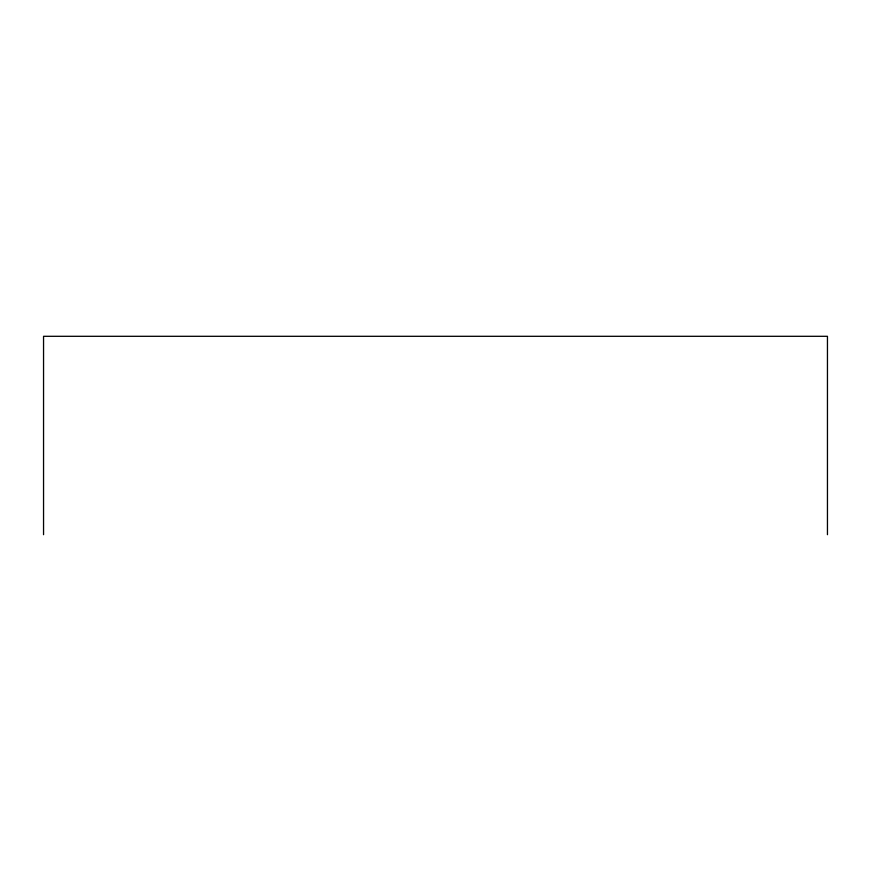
<?xml version="1.0" encoding="UTF-8"?>
<svg xmlns="http://www.w3.org/2000/svg" width="871" height="871" viewBox="0 0 871 871"><rect width="100%" height="100%" fill="white"/><g stroke="black" fill="none" stroke-linecap="round" stroke-linejoin="round"><path stroke-width="1.31" d="M827.45 534.696L827.45 336.304L43.55 336.304L43.55 534.696"/></g></svg>
